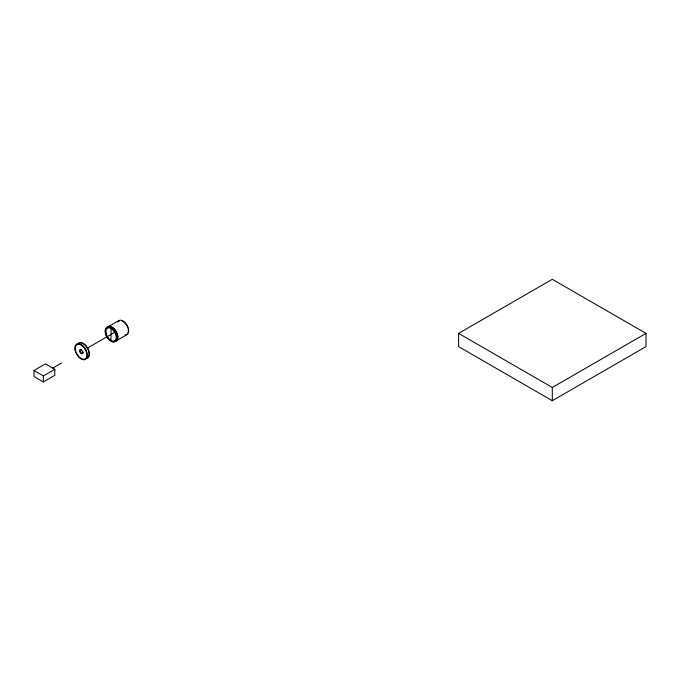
<?xml version="1.0" encoding="UTF-8"?>
<svg xmlns="http://www.w3.org/2000/svg" width="680" height="680" viewBox="0 0 680 680"><rect width="100%" height="100%" fill="white"/><g stroke="black" fill="none" stroke-linecap="round" stroke-linejoin="round"><path stroke-width="1.02" d="M110.993 340.433L111.078 328.457M107.933 326.893L118.864 320.577M34 370.506L45.45 363.894L54.825 369.308L54.825 375.317L43.367 381.93L34 376.516L34 370.506L43.367 375.921L54.825 369.308M52.776 368.084L61.591 362.993M87.142 348.245L115.311 331.976M116.229 340.799L127.16 334.483M458.609 333.387L552.304 279.293L646 333.387L646 346.613L552.304 400.707L458.609 346.613L458.609 333.387L552.304 387.481L646 333.387M552.304 387.481L552.304 400.707M43.367 375.921L43.367 381.93M119.025 321.368A7.361 4.25 60 0 1 119.246 321.215M122.077 321.079A7.361 4.25 60 0 1 122.723 321.368M123.377 321.75A7.361 4.25 60 0 1 123.7 321.98M124.023 322.226A7.361 4.25 60 0 1 125.264 323.416M125.553 323.756A7.361 4.25 60 0 1 125.834 324.113M126.106 324.488A7.361 4.25 60 0 1 126.607 325.261M126.837 325.661A7.361 4.25 60 0 1 127.049 326.069M127.432 326.901A7.361 4.25 60 0 1 127.865 328.168M128.18 329.808A7.361 4.25 60 0 1 128.171 331.313M127.704 332.843A7.361 4.25 60 0 1 127.551 333.089M117.7 321.997A8.1 4.675 60 0 1 127.083 325.244A8.1 4.675 60 0 1 125.086 334.892M107.261 327.488A8.1 4.675 60 0 1 116.399 331.993A8.1 4.675 60 0 1 114.486 341.232M106.913 328.006A8.1 4.675 60 0 1 107.083 327.734M106.76 327.955A8.279 4.785 60 0 1 116.178 331.381A8.279 4.785 60 0 1 114.622 341.402M77.367 344.565A8.832 5.1 60 0 1 87.431 347.667A8.832 5.1 60 0 1 85.901 358.589M85.96 358.079A8.279 4.785 60 0 0 86.59 357.995A8.279 4.785 60 0 1 86.105 358.368M79.79 343.051A8.279 4.785 60 0 1 81.43 343.06M82.509 343.417A8.279 4.785 60 0 1 84.337 344.556M84.703 344.862A8.279 4.785 60 0 1 85.051 345.185M85.4 345.534A8.279 4.785 60 0 1 85.731 345.899M86.062 346.281A8.279 4.785 60 0 1 87.235 347.973M87.499 348.423A8.279 4.785 60 0 1 88.51 350.769M88.774 351.721A8.279 4.785 60 0 1 88.74 355.878M88.298 356.779A8.279 4.785 60 0 1 88.103 357.034M87.898 357.263A8.279 4.785 60 0 1 87.422 357.637M85.595 358.692A8.279 4.785 60 0 1 85.323 358.802M77.154 344.479A8.279 4.785 60 0 1 77.936 344.046M86.904 357.408A8.279 4.785 60 0 1 86.734 357.688M83.155 351.934A2.21 1.275 60 0 1 81.957 353.379A2.21 1.275 60 0 1 80.104 350.914A2.21 1.275 60 0 1 81.303 349.477M105.459 332.69A8.1 4.675 60 0 0 114.928 341.538A8.1 4.675 60 0 0 112.727 329.103A8.1 4.675 60 0 0 105.459 332.69M105.961 332.843A7.361 4.25 60 0 0 114.571 340.901A7.361 4.25 60 0 0 112.582 329.596A7.361 4.25 60 0 0 105.961 332.843M105.349 332.767A8.279 4.785 60 0 0 115.09 341.666A8.279 4.785 60 0 0 112.676 328.899A8.279 4.785 60 0 0 105.349 332.767M75.038 349.928A8.832 5.1 60 0 0 85.425 359.431A8.832 5.1 60 0 0 82.858 345.814A8.832 5.1 60 0 0 75.038 349.928M75.395 349.911A8.279 4.785 60 0 0 85.076 358.989A8.279 4.785 60 0 0 82.849 346.281A8.279 4.785 60 0 0 75.395 349.911M79.577 351.22A2.21 1.275 60 0 0 82.153 353.668A2.21 1.275 60 0 0 81.591 350.285A2.21 1.275 60 0 0 79.577 351.22"/></g></svg>
